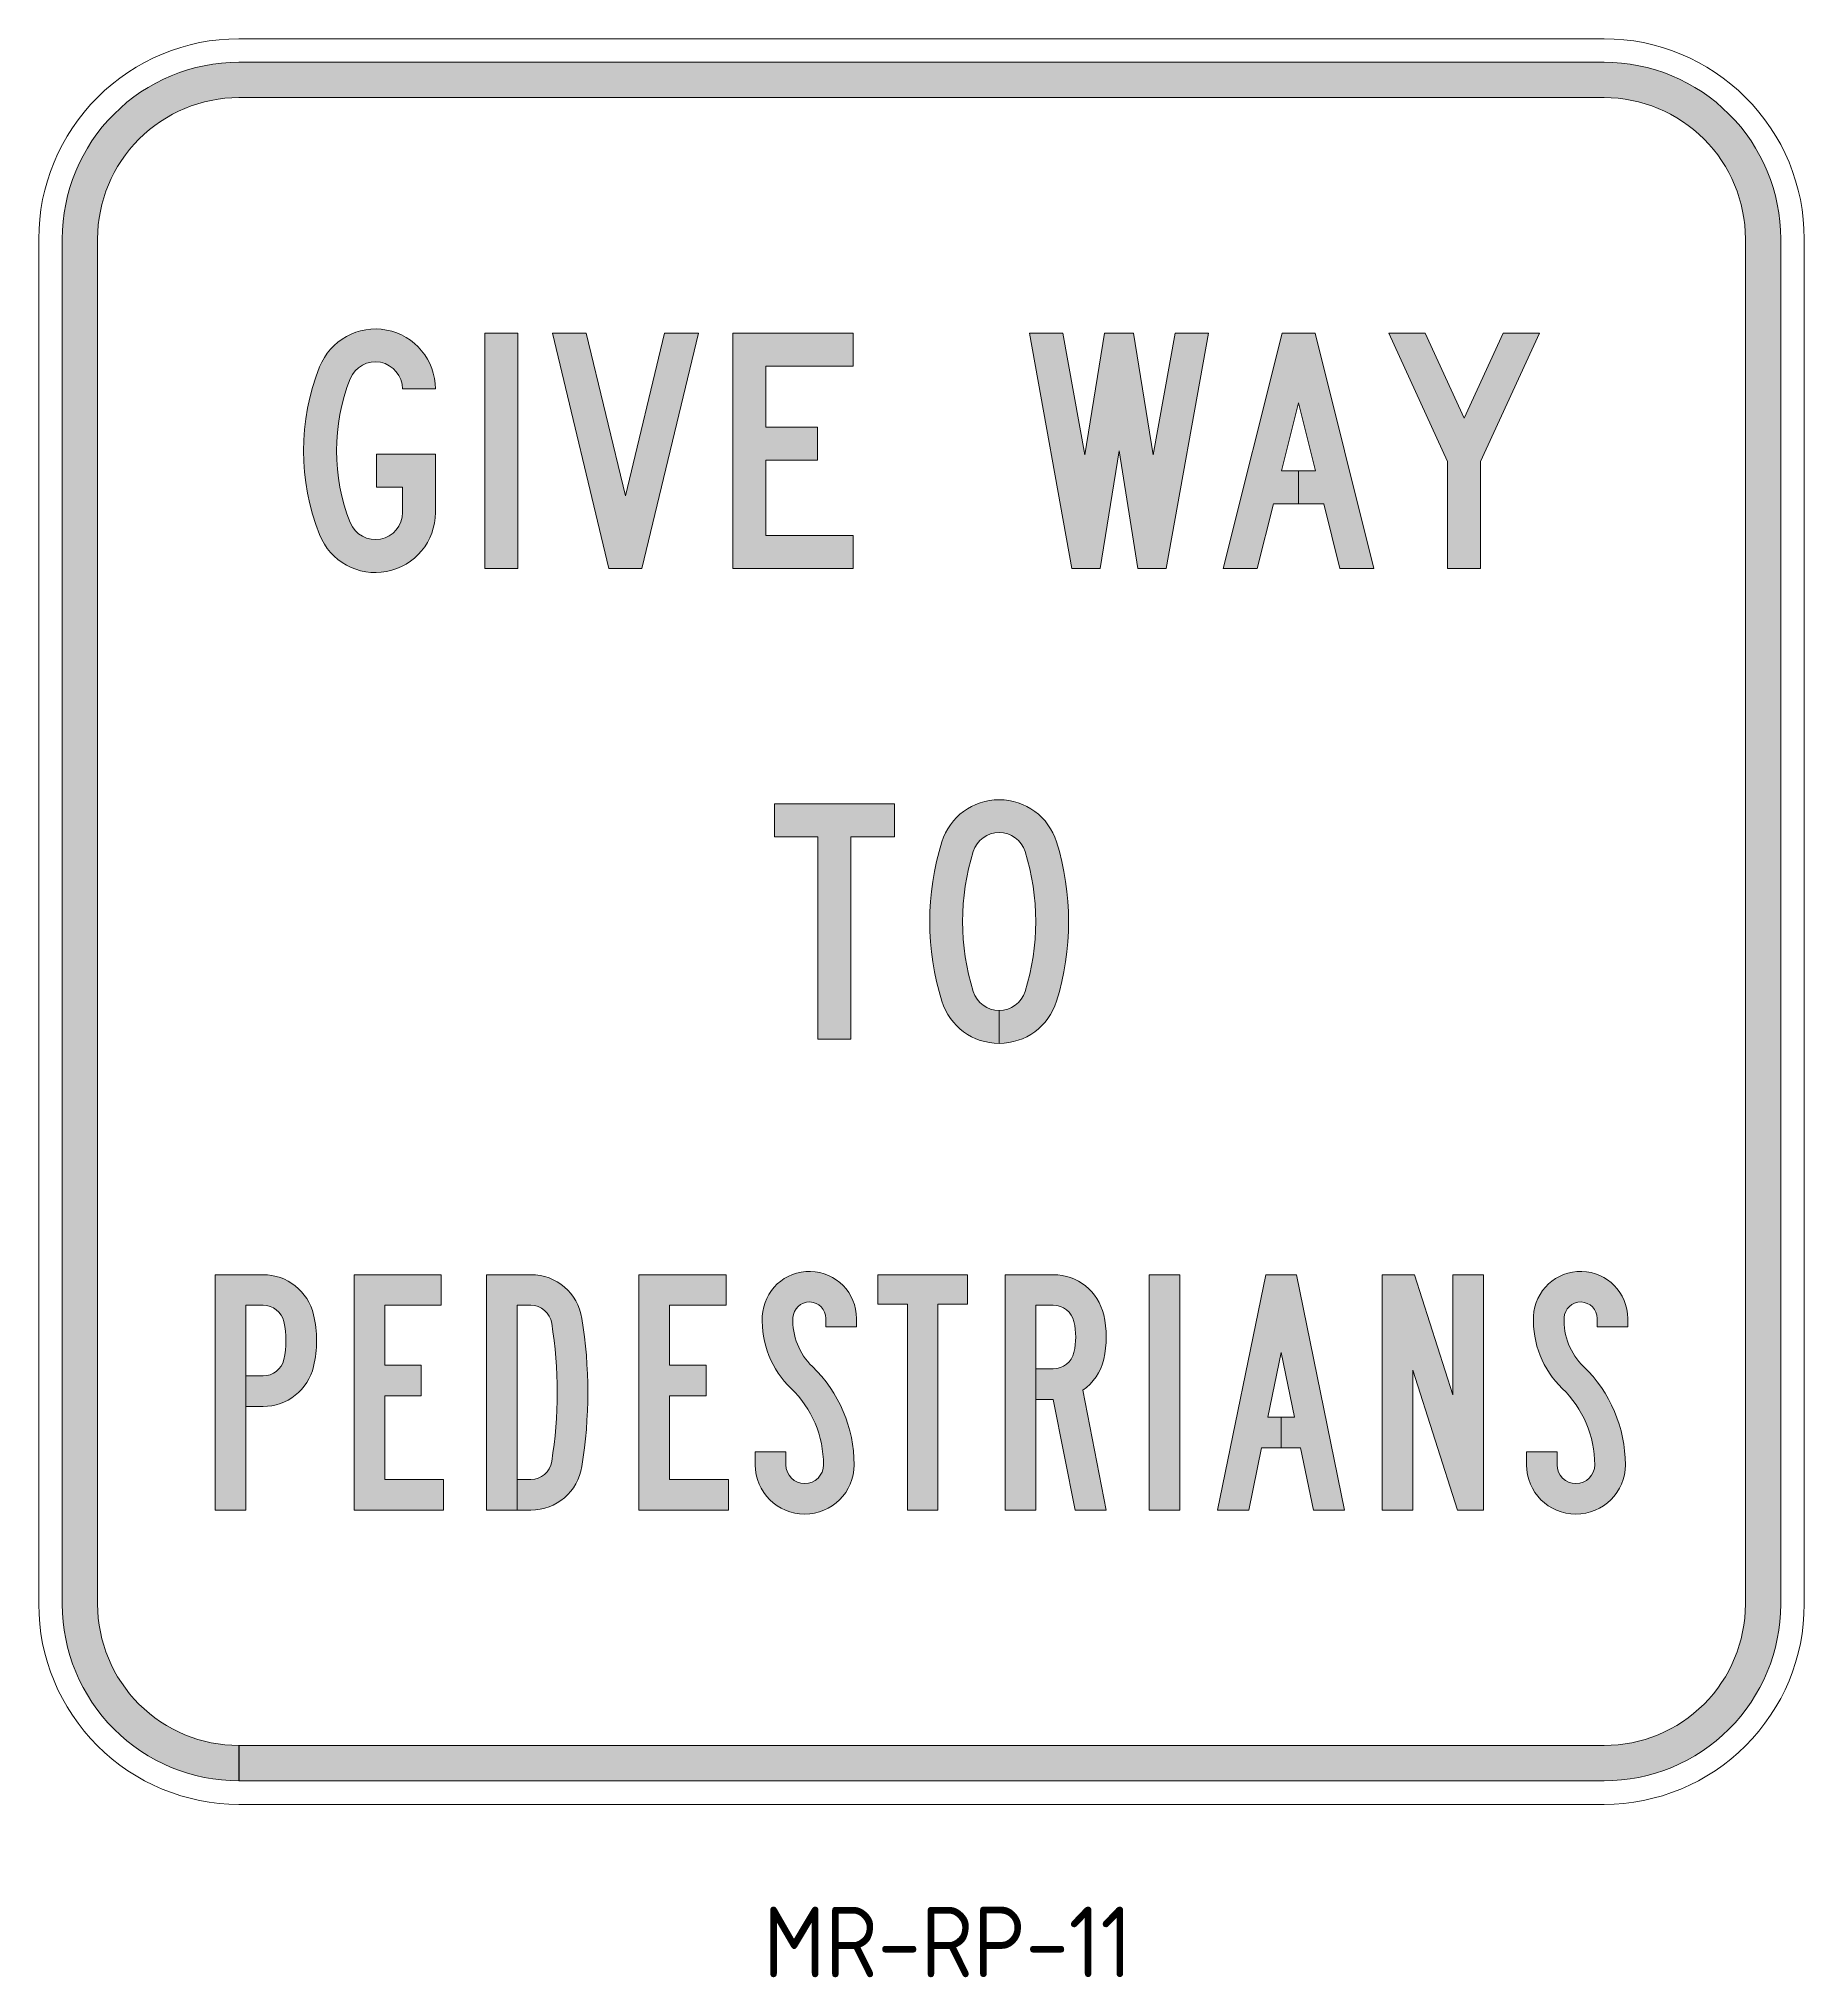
# Model space of a CAD drawing. Header units: millimetres. Extents: x -233 to 67, y 375 to 704.
import ezdxf
from ezdxf.enums import TextEntityAlignment as Align

# ---------------------------------------------------------------- set-up
doc = ezdxf.new("R2010")
doc.units = ezdxf.units.MM
doc.header["$LTSCALE"] = 12
doc.header["$MEASUREMENT"] = 0
doc.layers.add('GSBWFILL', color=7, linetype='CONTINUOUS', lineweight=0)
for name, color, linetype in [('GSDIMS', 1, 'CONTINUOUS'), ('L25', 1, 'CONTINUOUS'), ('T25', 1, 'CONTINUOUS')]:
    doc.layers.add(name, color=color, linetype=linetype)
doc.styles.add('ISO', font='isocp2.shx')
doc.styles.add('TSText', font='isocp2.shx')

# ---------------------------------------------------------------- blocks, each defined once
blk = doc.blocks.new('*U59')
at = {"layer": 'GSBWFILL'}
blk.add_hatch(color=256, dxfattribs=at).paths.add_polyline_path([(-115.94, -146), (116, -146, 0.4142136), (146, -116), (146, 116, 0.4142136), (116, 146), (-116, 146, 0.4142136), (-146, 116), (-146, -116, 0.4142136), (-116, -146), (-116, -140, -0.4142136), (-140, -116), (-140, 116, -0.4142136), (-116, 140), (116, 140, -0.4142136), (140, 116), (140, -116, -0.4142136), (116, -140), (-115.94, -140)])
at = {"layer": 'GSBWFILL', "linetype": 'Continuous'}
for points in [[(-116, -150), (116, -150, 0.4142136), (150, -116), (150, 116, 0.4142136), (116, 150), (-116, 150, 0.4142136), (-150, 116), (-150, -116, 0.4142136), (-116, -150)], [(-115.94, -146), (116, -146, 0.4142136), (146, -116), (146, 116, 0.4142136), (116, 146), (-116, 146, 0.4142136), (-146, 116), (-146, -116, 0.4142136), (-116, -146), (-116, -140, -0.4142136), (-140, -116), (-140, 116, -0.4142136), (-116, 140), (116, 140, -0.4142136), (140, 116), (140, -116, -0.4142136), (116, -140), (-115.94, -140), (-115.94, -146)]]:
    blk.add_lwpolyline(points, format="xyb", close=True, dxfattribs=at)
at = {"layer": 'GSBWFILL', "color": 250, "style": 'TSText'}
for s in ['levels:GSCOLORFILL|GSBWFILL|GSOUTLINE', 'constructPanels:900|600|450', 'chevronShoulderRadius:300.000', 'panelStyle:MR-R2-10.ssm', 'panelBorderRadius:300.000', 'chevronTipRadius:300.000', 'panelRoundCorners:0', 'constructPanelMode:0', 'panelStation:none', 'panelWidthLock:1', 'panelHeightLock:1', 'panelName:name', 'panelQuantity:1', 'panelMaterial:0', 'legendMaterial:0', 'panelMounting:0', 'marginAlign:9', 'panelStandard:1', 'widthRounding:1', 'heightRounding:1', 'panelSizes:', 'panelShape:0', 'version:2']:
    blk.add_text(s, height=0.001, dxfattribs=at).set_placement((0, 149.998), align=Align.CENTER)
blk = doc.blocks.new('*U51')
at = {"layer": 'GSBWFILL', "linetype": 'Continuous'}
blk.add_hatch(color=256, dxfattribs=at).paths.add_polyline_path([(84, 152.5), (112, 152.5, 0.827503), (13.6, 171.2, 0.190476), (13.6, 28.8, 0.827503), (112, 47.5), (112, 97), (62, 97), (62, 69), (84, 69), (84, 47.5, -0.827503), (39.6, 39, -0.190476), (39.6, 161, -0.827503)])
at = {"layer": 'GSBWFILL'}
blk.add_lwpolyline([(84, 69), (84, 47.5, -0.827503), (39.6, 39, -0.190476), (39.6, 161, -0.827503), (84, 152.5), (112, 152.5, 0.827503), (13.6, 171.2, 0.190476), (13.6, 28.8, 0.827503), (112, 47.5), (112, 97), (62, 97), (62, 69)], format="xyb", close=True, dxfattribs=at)
blk = doc.blocks.new('*U52')
at = {"layer": 'GSBWFILL', "linetype": 'Continuous'}
blk.add_hatch(color=256, dxfattribs=at).paths.add_polyline_path([(0, 200), (28, 200), (28, 0), (0, 0)])
at = {"layer": 'GSBWFILL'}
blk.add_lwpolyline([(0, 200), (28, 200), (28, 0), (0, 0)], close=True, dxfattribs=at)
blk = doc.blocks.new('*U53')
at = {"layer": 'GSBWFILL', "linetype": 'Continuous'}
blk.add_hatch(color=256, dxfattribs=at).paths.add_polyline_path([(0, 200), (28.8, 200), (62, 61.6), (95.2, 200), (124, 200), (76, 0), (48, 0)])
at = {"layer": 'GSBWFILL'}
blk.add_lwpolyline([(0, 200), (28.8, 200), (62, 61.6), (95.2, 200), (124, 200), (76, 0), (48, 0)], close=True, dxfattribs=at)
blk = doc.blocks.new('*U54')
at = {"layer": 'GSBWFILL', "linetype": 'Continuous'}
blk.add_hatch(color=256, dxfattribs=at).paths.add_polyline_path([(28, 28), (28, 92), (71.8, 92), (71.8, 120), (28, 120), (28, 172), (102, 172), (102, 200), (0, 200), (0, 0), (102, 0), (102, 28)])
at = {"layer": 'GSBWFILL'}
blk.add_lwpolyline([(28, 28), (28, 92), (71.8, 92), (71.8, 120), (28, 120), (28, 172), (102, 172), (102, 200), (0, 200), (0, 0), (102, 0), (102, 28)], close=True, dxfattribs=at)
blk = doc.blocks.new('*U50')
at = {"layer": 'GSDIMS', "color": 28}
for name, p, xscale, yscale, zscale in [('*U51', (0, 0), 0.2, 0.2, 0.2), ('*U52', (30.8, 0), 0.1999999999999998, 0.1999999999999998, 0.1999999999999998), ('*U53', (42.28, 0), 0.2, 0.2, 0.2), ('*U54', (72.96, 0), 0.2, 0.2, 0.2)]:
    blk.add_blockref(name, p, dxfattribs=dict(at, xscale=xscale, yscale=yscale, zscale=zscale))
blk = doc.blocks.new('*U56')
at = {"layer": 'GSBWFILL', "linetype": 'Continuous'}
blk.add_hatch(color=256, dxfattribs=at).paths.add_polyline_path([(47.1, 96.5), (63.6, 200), (88.4, 200), (104.9, 96.5), (123.6, 200), (152, 200), (116, 0), (92, 0), (76, 100), (60, 0), (36, 0), (0, 200), (28.4, 200)])
at = {"layer": 'GSBWFILL'}
blk.add_lwpolyline([(47.1, 96.5), (63.6, 200), (88.4, 200), (104.9, 96.5), (123.6, 200), (152, 200), (116, 0), (92, 0), (76, 100), (60, 0), (36, 0), (0, 200), (28.4, 200)], close=True, dxfattribs=at)
blk = doc.blocks.new('*U57')
at = {"layer": 'GSBWFILL', "linetype": 'Continuous'}
blk.add_hatch(color=256, dxfattribs=at).paths.add_polyline_path([(64, 140.6), (78.4, 83), (64, 83), (64, 55), (85.4, 55), (99.1, 0), (128, 0), (78, 200), (50, 200), (0, 0), (28.9, 0), (42.6, 55), (64, 55), (64, 83), (49.6, 83)])
at = {"layer": 'GSBWFILL'}
blk.add_lwpolyline([(64, 83), (49.6, 83), (64, 140.6), (78.4, 83), (64, 83), (64, 55), (85.4, 55), (99.1, 0), (128, 0), (78, 200), (50, 200), (0, 0), (28.9, 0), (42.6, 55), (64, 55)], close=True, dxfattribs=at)
blk = doc.blocks.new('*U58')
at = {"layer": 'GSBWFILL', "linetype": 'Continuous'}
blk.add_hatch(color=256, dxfattribs=at).paths.add_polyline_path([(50, 91), (50, 0), (78, 0), (78, 91), (128, 200), (97.2, 200), (64, 127.6), (30.8, 200), (0, 200)])
at = {"layer": 'GSBWFILL'}
blk.add_lwpolyline([(50, 91), (50, 0), (78, 0), (78, 91), (128, 200), (97.2, 200), (64, 127.6), (30.8, 200), (0, 200)], close=True, dxfattribs=at)
blk = doc.blocks.new('*U55')
at = {"layer": 'GSDIMS', "color": 28, "xscale": 0.2, "yscale": 0.2, "zscale": 0.2}
for name, p in [('*U56', (0, 0)), ('*U57', (32.92, 0)), ('*U58', (61.04, 0))]:
    blk.add_blockref(name, p, dxfattribs=at)
blk = doc.blocks.new('*U49')
at = {"layer": 'GSDIMS'}
for name, p in [('*U50', (-105, 0)), ('*U55', (18.36, 0))]:
    blk.add_blockref(name, p, dxfattribs=at)
blk = doc.blocks.new('*U46')
at = {"layer": 'GSBWFILL', "linetype": 'Continuous'}
blk.add_hatch(color=256, dxfattribs=at).paths.add_polyline_path([(37, 172), (0, 172), (0, 200), (102, 200), (102, 172), (65, 172), (65, 0), (37, 0)])
at = {"layer": 'GSBWFILL'}
blk.add_lwpolyline([(37, 172), (0, 172), (0, 200), (102, 200), (102, 172), (65, 172), (65, 0), (37, 0)], close=True, dxfattribs=at)
blk = doc.blocks.new('*U47')
at = {"layer": 'GSBWFILL', "linetype": 'Continuous'}
blk.add_hatch(color=256, dxfattribs=at).paths.add_polyline_path([(81, 40.6, -0.328043), (59, 24.5), (59, -3.5, 0.328109), (107.7, 32.3, 0.152381), (107.7, 167.7, 0.735537), (10.3, 167.7, 0.152381), (10.3, 32.3, 0.328163), (59, -3.5), (59, 24.5, -0.328163), (37, 40.6, -0.152381), (37, 159.4, -0.735537), (81, 159.4, -0.152381)])
at = {"layer": 'GSBWFILL'}
blk.add_lwpolyline([(59, 24.5, -0.328163), (37, 40.6, -0.152381), (37, 159.4, -0.735537), (81, 159.4, -0.152381), (81, 40.6, -0.328043), (59, 24.5), (59, -3.5, 0.328109), (107.7, 32.3, 0.152381), (107.7, 167.7, 0.735537), (10.3, 167.7, 0.152381), (10.3, 32.3, 0.328163), (59, -3.5)], format="xyb", close=True, dxfattribs=at)
blk = doc.blocks.new('*U45')
at = {"layer": 'GSBWFILL', "color": 28, "xscale": 0.2, "yscale": 0.2, "zscale": 0.2}
for name, p in [('*U46', (0, 0)), ('*U47', (26.4, 0))]:
    blk.add_blockref(name, p, dxfattribs=at)
blk = doc.blocks.new('*U44')
at = {"layer": 'GSBWFILL'}
blk.add_blockref('*U45', (-25, 0), dxfattribs=at)
blk = doc.blocks.new('*U33')
at = {"layer": 'GSBWFILL', "linetype": 'Continuous'}
blk.add_hatch(color=256, dxfattribs=at).paths.add_polyline_path([(0, 0), (26, 0), (26, 174), (40.6, 174, -0.348794), (58.2, 160.1, -0.114697), (58.2, 127.9, -0.348794), (40.6, 114), (26, 114), (26, 88), (40.6, 88, 0.348794), (83.5, 122, 0.114697), (83.5, 166, 0.348794), (40.6, 200), (0, 200)])
at = {"layer": 'GSBWFILL'}
blk.add_lwpolyline([(26, 88), (40.6, 88, 0.348794), (83.5, 122, 0.114697), (83.5, 166, 0.348794), (40.6, 200), (0, 200), (0, 0), (26, 0), (26, 174), (40.6, 174, -0.348794), (58.2, 160.1, -0.114697), (58.2, 127.9, -0.348794), (40.6, 114), (26, 114)], format="xyb", close=True, dxfattribs=at)
blk = doc.blocks.new('*U34')
at = {"layer": 'GSBWFILL', "linetype": 'Continuous'}
blk.add_hatch(color=256, dxfattribs=at).paths.add_polyline_path([(0, 0), (76, 0), (76, 26), (26, 26), (26, 97), (57, 97), (57, 123), (26, 123), (26, 174), (74, 174), (74, 200), (0, 200)])
at = {"layer": 'GSBWFILL'}
blk.add_lwpolyline([(74, 200), (74, 174), (26, 174), (26, 123), (57, 123), (57, 97), (26, 97), (26, 26), (76, 26), (76, 0), (0, 0), (0, 200)], close=True, dxfattribs=at)
blk = doc.blocks.new('*U35')
at = {"layer": 'GSBWFILL', "linetype": 'Continuous'}
blk.add_hatch(color=256, dxfattribs=at).paths.add_polyline_path([(55.3, 158.8, -0.079144), (55.3, 41.2, -0.36867), (37.6, 26), (26, 26), (26, 0), (37.6, 0, 0.36867), (81, 37.1, 0.079144), (81, 162.9, 0.36867), (37.6, 200), (0, 200), (0, 0), (26, 0), (26, 174), (37.6, 174, -0.36867)])
at = {"layer": 'GSBWFILL'}
blk.add_lwpolyline([(37.6, 26), (26, 26), (26, 0), (37.6, 0, 0.36867), (81, 37.1, 0.079144), (81, 162.9, 0.36867), (37.6, 200), (0, 200), (0, 0), (26, 0), (26, 174), (37.6, 174, -0.36867), (55.3, 158.8, -0.079144), (55.3, 41.2, -0.36867)], format="xyb", close=True, dxfattribs=at)
blk = doc.blocks.new('*U36')
at = {"layer": 'GSBWFILL', "linetype": 'Continuous'}
blk.add_hatch(color=256, dxfattribs=at).paths.add_polyline_path([(0, 0), (76, 0), (76, 26), (26, 26), (26, 97), (57, 97), (57, 123), (26, 123), (26, 174), (74, 174), (74, 200), (0, 200)])
at = {"layer": 'GSBWFILL'}
blk.add_lwpolyline([(74, 200), (74, 174), (26, 174), (26, 123), (57, 123), (57, 97), (26, 97), (26, 26), (76, 26), (76, 0), (0, 0), (0, 200)], close=True, dxfattribs=at)
blk = doc.blocks.new('*U37')
at = {"layer": 'GSBWFILL', "linetype": 'Continuous'}
blk.add_hatch(color=256, dxfattribs=at).paths.add_polyline_path([(60, 162.8), (60, 155.8), (86, 155.8), (86, 162.8, 0.976753), (6, 164.7, 0.21602), (30.4, 103.3, -0.203742), (58, 38.5, -1), (26, 38.5), (26, 49.5), (0, 49.5), (0, 38.5, 1), (84, 38.5, 0.203742), (48.5, 122, -0.21602), (32, 163.5, -0.976753)])
at = {"layer": 'GSBWFILL'}
blk.add_lwpolyline([(84, 38.5, 0.203742), (48.5, 122, -0.21602), (32, 163.5, -0.976753), (60, 162.8), (60, 155.8), (86, 155.8), (86, 162.8, 0.976753), (6, 164.7, 0.21602), (30.4, 103.3, -0.203742), (58, 38.5, -1), (26, 38.5), (26, 49.5), (0, 49.5), (0, 38.5, 1)], format="xyb", close=True, dxfattribs=at)
blk = doc.blocks.new('*U38')
at = {"layer": 'GSBWFILL', "linetype": 'Continuous'}
blk.add_hatch(color=256, dxfattribs=at).paths.add_polyline_path([(0, 200), (0, 175), (25, 175), (25, 0), (51, 0), (51, 175), (76, 175), (76, 200)])
at = {"layer": 'GSBWFILL'}
blk.add_lwpolyline([(76, 175), (51, 175), (51, 0), (25, 0), (25, 175), (0, 175), (0, 200), (76, 200)], close=True, dxfattribs=at)
blk = doc.blocks.new('*U39')
at = {"layer": 'GSBWFILL', "linetype": 'Continuous'}
blk.add_hatch(color=256, dxfattribs=at).paths.add_polyline_path([(58.5, 160.1, -0.113961), (58.5, 133.9, -0.349202), (41, 120), (26, 120), (26, 94), (41, 94, 0.000358), (41, 94), (59.5, 0), (86, 0), (66, 101.8, 0.186842), (83.8, 128.1, 0.113961), (83.8, 165.9, 0.349202), (41, 200), (0, 200), (0, 0), (26, 0), (26, 174), (41, 174, -0.349202)])
at = {"layer": 'GSBWFILL'}
blk.add_lwpolyline([(26, 94), (26, 120), (41, 120, 0.349202), (58.5, 133.9, 0.113961), (58.5, 160.1, 0.349202), (41, 174), (26, 174), (26, 0), (0, 0), (0, 200), (41, 200, -0.349202), (83.8, 165.9, -0.113961), (83.8, 128.1, -0.186842), (66, 101.8), (86, 0), (59.5, 0), (41, 94, -0.000358), (41, 94)], format="xyb", close=True, dxfattribs=at)
blk = doc.blocks.new('*U40')
at = {"layer": 'GSBWFILL', "linetype": 'Continuous'}
blk.add_hatch(color=256, dxfattribs=at).paths.add_polyline_path([(0, 0), (26, 0), (26, 200), (0, 200)])
at = {"layer": 'GSBWFILL'}
blk.add_lwpolyline([(0, 0), (0, 200), (26, 200), (26, 0)], close=True, dxfattribs=at)
blk = doc.blocks.new('*U41')
at = {"layer": 'GSBWFILL', "linetype": 'Continuous'}
blk.add_hatch(color=256, dxfattribs=at).paths.add_polyline_path([(67, 200), (41, 200), (0, 0), (26.5, 0), (37.4, 53), (54, 53), (54, 79), (42.7, 79), (54, 133.9), (65.3, 79), (54, 79), (54, 53), (70.6, 53), (81.5, 0), (108, 0)])
at = {"layer": 'GSBWFILL'}
blk.add_lwpolyline([(54, 79), (65.3, 79), (54, 133.9), (42.7, 79), (54, 79), (54, 53), (37.4, 53), (26.5, 0), (0, 0), (41, 200), (67, 200), (108, 0), (81.5, 0), (70.6, 53), (54, 53)], close=True, dxfattribs=at)
blk = doc.blocks.new('*U42')
at = {"layer": 'GSBWFILL', "linetype": 'Continuous'}
blk.add_hatch(color=256, dxfattribs=at).paths.add_polyline_path([(0, 0), (26, 0), (26, 119), (64, 0), (86, 0), (86, 200), (60, 200), (60, 98), (27.4, 200), (0, 200)])
at = {"layer": 'GSBWFILL'}
blk.add_lwpolyline([(64, 0), (86, 0), (86, 200), (60, 200), (60, 98), (27.4, 200), (0, 200), (0, 0), (26, 0), (26, 119)], close=True, dxfattribs=at)
blk = doc.blocks.new('*U43')
at = {"layer": 'GSBWFILL', "linetype": 'Continuous'}
blk.add_hatch(color=256, dxfattribs=at).paths.add_polyline_path([(60, 162.8), (60, 155.8), (86, 155.8), (86, 162.8, 0.976753), (6, 164.7, 0.21602), (30.4, 103.3, -0.203742), (58, 38.5, -1), (26, 38.5), (26, 49.5), (0, 49.5), (0, 38.5, 1), (84, 38.5, 0.203742), (48.5, 122, -0.21602), (32, 163.5, -0.976753)])
at = {"layer": 'GSBWFILL'}
blk.add_lwpolyline([(84, 38.5, 0.203742), (48.5, 122, -0.21602), (32, 163.5, -0.976753), (60, 162.8), (60, 155.8), (86, 155.8), (86, 162.8, 0.976753), (6, 164.7, 0.21602), (30.4, 103.3, -0.203742), (58, 38.5, -1), (26, 38.5), (26, 49.5), (0, 49.5), (0, 38.5, 1)], format="xyb", close=True, dxfattribs=at)
blk = doc.blocks.new('*U32')
at = {"layer": 'GSBWFILL', "color": 28}
for name, p, xscale, yscale, zscale in [('*U33', (0, 0), 0.1999999999999999, 0.1999999999999999, 0.1999999999999999), ('*U34', (23.59, 0), 0.2, 0.2, 0.2), ('*U35', (46.1, 0), 0.2, 0.2, 0.2), ('*U36', (71.98, 0), 0.2, 0.2, 0.2), ('*U37', (91.75, 0), 0.2, 0.2, 0.2), ('*U38', (112.6, 0), 0.2, 0.2, 0.2), ('*U39', (134.2, 0), 0.2, 0.2, 0.2), ('*U40', (158.7, 0), 0.2, 0.2, 0.2), ('*U41', (170.3, 0), 0.2, 0.2, 0.2), ('*U42', (198.29, 0), 0.2, 0.2, 0.2), ('*U43', (222.8, 0), 0.2, 0.2, 0.2)]:
    blk.add_blockref(name, p, dxfattribs=dict(at, xscale=xscale, yscale=yscale, zscale=zscale))
blk = doc.blocks.new('*U31')
at = {"layer": 'GSBWFILL'}
blk.add_blockref('*U32', (-120, 0), dxfattribs=at)

msp = doc.modelspace()

# ---------------------------------------------------------------- block references
at = {"layer": 'GSDIMS', "lineweight": 0}
msp.add_blockref('*U59', (-83.03, 554.34), dxfattribs=at)
at = {"layer": 'L25', "lineweight": 0}
for name, p in [('*U49', (-83.03, 614.34)), ('*U44', (-83.03, 534.34)), ('*U31', (-83.03, 454.34))]:
    msp.add_blockref(name, p, dxfattribs=at)

# ---------------------------------------------------------------- texts
at = {"layer": 'T25', "color": 3, "style": 'ISO'}
msp.add_text('MR-RP-11', height=12, dxfattribs=at).set_placement((-78.56, 374.96), align=Align.CENTER)

doc.saveas('drawing.dxf')
